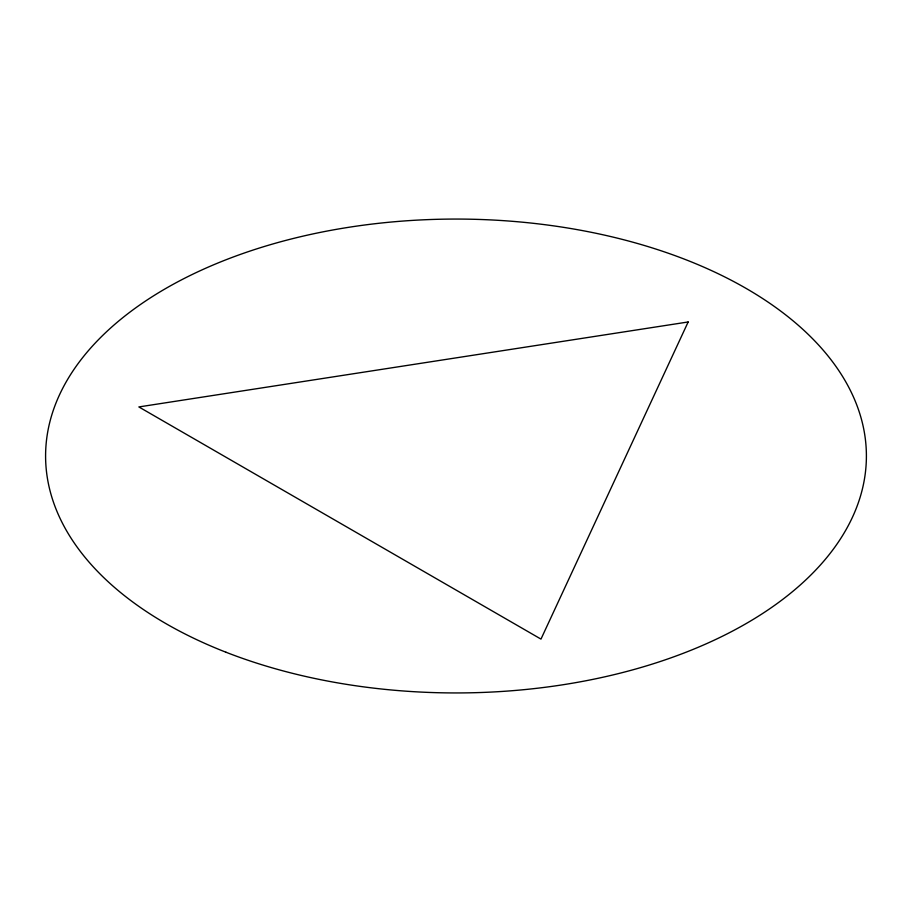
<?xml version="1.0" encoding="UTF-8"?>
<svg xmlns="http://www.w3.org/2000/svg" width="912" height="912" viewBox="0 0 912 912"><rect width="100%" height="100%" fill="white"/><g stroke="black" fill="none" stroke-linecap="round" stroke-linejoin="round"><path stroke-width="1.37" d="M688.161 321.97L540.976 639.095L138.863 406.934L688.161 321.97M225.971 652.228A410.4 236.938 0 0 0 865.351 472.906A410.4 236.938 0 0 0 276.678 242.877A410.4 236.938 0 0 0 225.971 652.228"/></g></svg>
